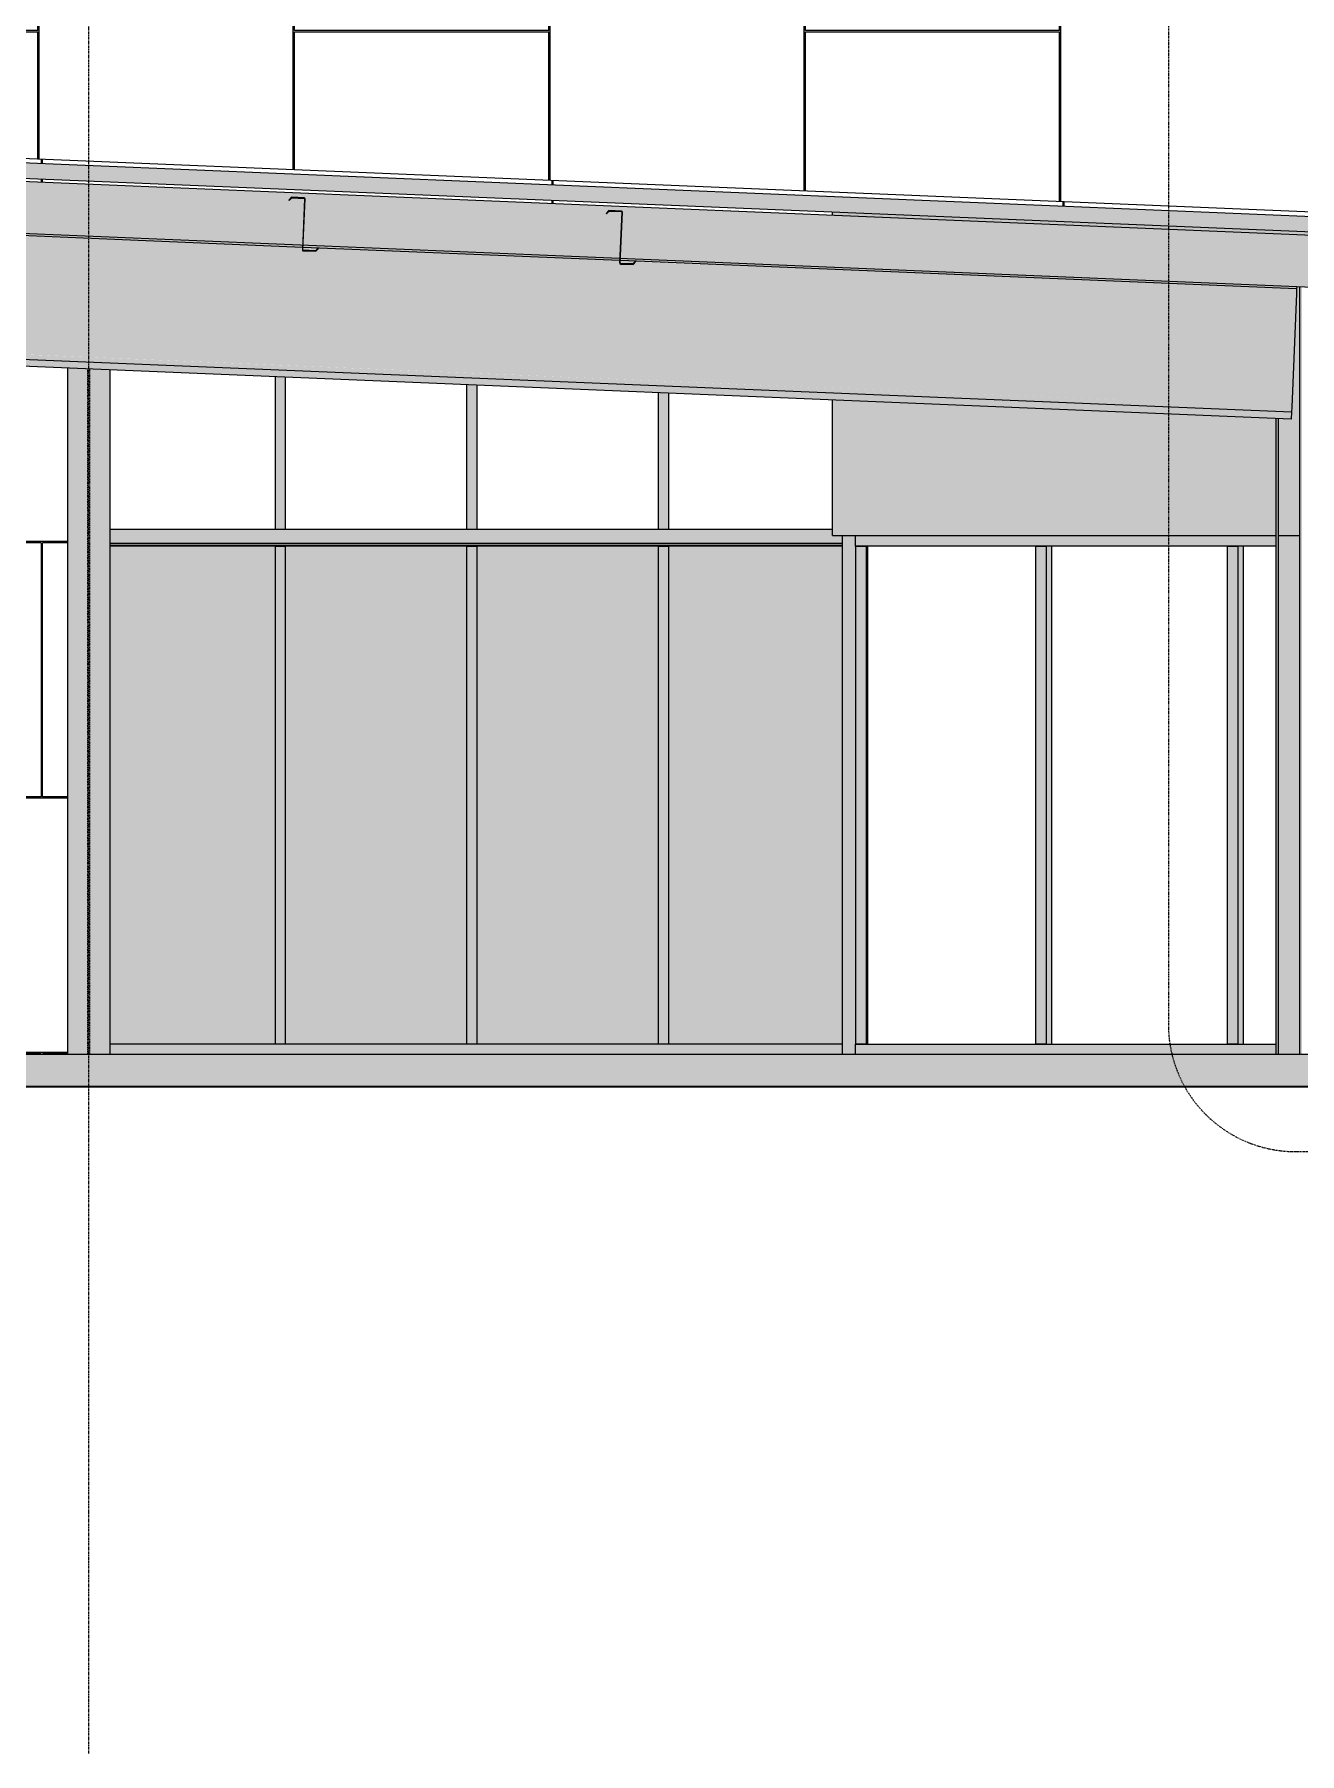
# Model space of a CAD drawing. Header units: inches. Extents: x -54880 to -186, y -132 to 853.
# Drawn here: x -9943.5 to -9704.5, y -132 to 192.7 of the extents above; entities that cross this region are included whole.
import ezdxf

# ---------------------------------------------------------------- set-up
doc = ezdxf.new("R2010")
doc.units = ezdxf.units.IN
doc.header["$MEASUREMENT"] = 0
for name, pattern in [('Dash Dot 3_16_', [0.3125, 0.1875, -0.0625, 0, -0.0625]), ('Grid Line 1_2_', [0.875, 0.5, -0.125, 0.125, -0.125]), ('Hidden 1_8_', [0.1875, 0.125, -0.0625])]:
    doc.linetypes.add(name, pattern=pattern)
for name, color, linetype, lineweight in [('A-ANNO-SYMB', 150, 'Continuous', 9), ('A-CLNG', 13, 'Continuous', 9), ('A-GLAZ-CURT', 52, 'Continuous', 9), ('A-GLAZ-CWMG', 51, 'Continuous', 9), ('A-ROOF', 132, 'Continuous', 9), ('A-WALL-PATT', 111, 'Continuous', 9), ('C-BLDG-PADS', 91, 'Continuous', 9), ('C-TOPO', 7, 'Continuous', 9), ('I-WALL', 2, 'Continuous', 9), ('L-SITE-WALL', 31, 'Continuous', 9), ('S-BEAM', 12, 'Continuous', 9), ('S-COLS', 52, 'Continuous', 9), ('S-GRID', 1, 'Continuous', 9)]:
    doc.layers.add(name, color=color, linetype=linetype, lineweight=lineweight)

# ---------------------------------------------------------------- blocks, each defined once
blk = doc.blocks.new('W-Wide Flange - 8_ WIDE-1059051-Section 6')
at = {"layer": 'S-BEAM'}
h = blk.add_hatch(color=256, dxfattribs=at)
h.paths.add_polyline_path([(-22085.7, 144.61), (-22085.68, 145.06), (-22213.44, 150.39), (-22213.46, 149.94), (-22113.12, 145.76)], flags=0)
h.paths.add_polyline_path([(-22213.57, 149.94), (-22213.59, 150.39), (-22273.39, 152.88), (-22273.41, 152.43), (-22213.59, 149.94)], flags=0)
h.paths.add_polyline_path([(-22273.52, 152.44), (-22273.54, 152.89), (-22333.34, 155.38), (-22333.36, 154.93), (-22273.54, 152.44)], flags=0)
h.paths.add_polyline_path([(-22333.47, 154.94), (-22333.49, 155.39), (-22778.89, 173.95), (-22778.89, 173.5), (-22333.49, 154.94)], flags=0)
for points in [[(-22085.73, 143.72), (-22085.7, 144.61), (-22210.54, 149.75), (-22211.09, 149.2), (-22213.41, 149.31), (-22213.41, 149.4), (-22211.02, 149.39), (-22210.74, 149.82), (-22213.46, 149.91), (-22213.48, 149.48), (-22213.59, 149.53), (-22213.59, 149.94), (-22270.49, 152.25), (-22271.04, 151.7), (-22273.36, 151.83), (-22273.36, 151.9), (-22270.97, 151.89), (-22270.69, 152.32), (-22273.41, 152.4), (-22273.43, 151.98), (-22273.54, 152.04), (-22273.54, 152.44), (-22330.44, 154.75), (-22330.99, 154.19), (-22333.31, 154.35), (-22333.31, 154.4), (-22330.91, 154.39), (-22330.63, 154.82), (-22333.36, 154.84), (-22333.38, 154.48), (-22333.48, 154.56), (-22333.49, 154.94), (-22778.89, 173.46), (-22778.89, 172.61), (-22091.26, 143.95)], [(-22086.63, 122.24), (-22085.73, 143.72), (-22778.89, 172.61), (-22778.89, 151.09), (-22681.43, 147.03), (-22680.62, 147.23), (-22678.69, 147.23), (-22676.82, 146.83), (-22662.5, 146.24), (-22661.49, 146.77), (-22659.62, 147.23), (-22657.43, 147.16), (-22655.75, 146.73), (-22654.11, 145.89), (-22086.64, 122.24)]]:
    blk.add_hatch(color=256, dxfattribs=at).paths.add_polyline_path(points, flags=0)
h = blk.add_hatch(color=256, dxfattribs=at)
h.paths.add_polyline_path([(-22086.67, 121.35), (-22086.67, 122.24), (-22654.08, 145.84), (-22653.08, 144.95), (-22113.12, 122.46)], flags=0)
h.paths.add_polyline_path([(-22663.73, 145.4), (-22662.91, 146.02), (-22662.5, 146.24), (-22676.82, 146.77), (-22675.05, 145.87), (-22664.07, 145.41)], flags=0)
h.paths.add_polyline_path([(-22683.53, 146.22), (-22682.23, 146.83), (-22681.43, 147.03), (-22778.89, 151.08), (-22778.89, 150.2), (-22701.51, 147), (-22700.59, 147.23), (-22698.67, 147.23), (-22696.56, 146.77), (-22684.53, 146.26)], flags=0)
h = blk.add_hatch(color=256, dxfattribs=at)
h.paths.add_polyline_path([(-22086.72, 119.99), (-22086.67, 121.35), (-22653.08, 144.95), (-22652.67, 144.59), (-22651.94, 143.55), (-22113.12, 121.09)], flags=0)
h.paths.add_polyline_path([(-22664.99, 144.09), (-22664.64, 144.59), (-22663.73, 145.4), (-22675.11, 145.87), (-22673.57, 144.45), (-22665.74, 144.12)], flags=0)
h.paths.add_polyline_path([(-22685.26, 144.93), (-22684.2, 145.87), (-22683.53, 146.22), (-22696.73, 146.73), (-22695.09, 145.87), (-22694.46, 145.32), (-22685.4, 144.94)], flags=0)
h.paths.add_polyline_path([(-22704.33, 145.73), (-22704.17, 145.87), (-22702.47, 146.77), (-22701.61, 146.98), (-22778.89, 150.2), (-22778.89, 148.84), (-22723.89, 146.54), (-22723.47, 146.77), (-22721.59, 147.23), (-22719.67, 147.23), (-22717.73, 146.73), (-22716.81, 146.25), (-22704.44, 145.73)], flags=0)
for p, q in [((-22273.52, 152.44), (-22333.36, 154.93)), ((-22213.57, 149.94), (-22273.41, 152.43)), ((-22085.7, 144.61), (-22213.46, 149.94)), ((-22653.08, 144.95), (-22086.67, 121.35)), ((-22086.72, 119.99), (-22651.94, 143.55)), ((-22085.73, 143.72), (-22086.63, 122.24)), ((-22085.7, 144.61), (-22085.73, 143.72)), ((-22085.68, 145.06), (-22085.7, 144.61)), ((-22086.67, 121.35), (-22086.72, 119.99)), ((-22086.63, 122.24), (-22086.67, 121.35))]:
    blk.add_line(p, q, dxfattribs=at)
blk = doc.blocks.new('Girt_C - 8_D-1056689-Section 6')
at = {"layer": 'S-BEAM'}
h = blk.add_hatch(color=256, dxfattribs=at)
h.paths.add_polyline_path([(-22173.39, 96.61), (-22171.52, 96.61), (-22171.52, 98), (-22173.39, 98), (-22173.39, 98.98), (-22309.89, 98.98), (-22309.89, 96.61), (-22216.8, 96.61)], flags=0)
h.paths.add_polyline_path([(-24013.88, 96.61), (-23959.39, 96.61), (-23959.39, 96.75), (-24133.58, 96.75), (-24133.58, 96.61)], flags=0)
h.paths.add_polyline_path([(-23370.39, 96.61), (-23090.89, 96.61), (-23090.89, 96.75), (-23370.39, 96.75)], flags=0)
h.paths.add_polyline_path([(-23080.89, 96.61), (-22811.14, 96.61), (-22811.14, 96.75), (-23080.89, 96.75)], flags=0)
h.paths.add_polyline_path([(-22424.27, 96.61), (-22424.27, 98.98), (-22458.52, 98.98), (-22458.52, 96.61)], flags=0)
h = blk.add_hatch(color=256, dxfattribs=at)
h.paths.add_polyline_path([(-22424.27, 98.98), (-22424.27, 99.16), (-22458.52, 99.08), (-22458.52, 98.98)], flags=0)
h.paths.add_polyline_path([(-22309.89, 98.98), (-22173.39, 98.98), (-22173.39, 99.16), (-22309.89, 99.14), (-22309.89, 98.98)], flags=0)
h = blk.add_hatch(color=256, dxfattribs=at)
h.paths.add_polyline_path([(-22171.52, 96.13), (-22171.52, 96.61), (-22309.89, 96.61), (-22309.89, 96.13), (-22216.8, 96.13)], flags=0)
h.paths.add_polyline_path([(-22424.27, 96.13), (-22424.27, 96.61), (-22458.52, 96.61), (-22458.52, 96.13)], flags=0)
h.paths.add_polyline_path([(-24133.58, 96.5), (-23959.39, 96.5), (-23959.39, 96.61), (-24133.58, 96.61)], flags=0)
h.paths.add_polyline_path([(-22832.58, 96.5), (-22811.14, 96.5), (-22811.14, 96.61), (-23080.89, 96.61), (-23080.89, 96.5), (-22838.87, 96.5)], flags=0)
h.paths.add_polyline_path([(-23370.39, 96.5), (-23090.89, 96.5), (-23090.89, 96.61), (-23370.39, 96.61)], flags=0)
for p, q in [((-22173.39, 99.16), (-22309.89, 99.16)), ((-22309.89, 96.61), (-22171.52, 96.61)), ((-22171.52, 96.13), (-22309.89, 96.13))]:
    blk.add_line(p, q, dxfattribs=at)
blk = doc.blocks.new('W-Wide Flange-Column - B3_D-1008830-Section 6')
at = {"layer": 'S-COLS'}
for points in [[(-22089.21, 0), (-22089.21, 120.1), (-22089.64, 120.12), (-22089.64, 0)], [(-22088.69, 0), (-22088.52, 0), (-22088.52, 98), (-22089.21, 98), (-22089.17, 0), (-22088.86, 0)], [(-22085.14, 0), (-22085.14, 98), (-22088.52, 98), (-22088.52, 0)]]:
    blk.add_hatch(color=256, dxfattribs=at).paths.add_polyline_path(points, flags=0)
for p, q in [((-22089.64, 120.12), (-22089.64, 0)), ((-22089.21, 120.1), (-22089.21, 0))]:
    blk.add_line(p, q, dxfattribs=at)
blk = doc.blocks.new('Rectangular Mullion - Rectangular Mullion 1-840708-Section 6')
at = {"layer": 'A-GLAZ-CWMG'}
blk.add_hatch(color=256, dxfattribs=at).paths.add_polyline_path([(-22169.02, 96), (-22134.02, 96), (-22134.02, 98), (-22169.02, 98)], flags=0)
for p, q in [((-22169.02, 96), (-22169.02, 98)), ((-22134.02, 96), (-22169.02, 96))]:
    blk.add_line(p, q, dxfattribs=at)
blk = doc.blocks.new('Rectangular Mullion - Rectangular Mullion 1-769206-Section 6')
at = {"layer": 'A-GLAZ-CWMG'}
blk.add_hatch(color=256, dxfattribs=at).paths.add_polyline_path([(-22089.64, 96), (-22089.64, 98), (-22097.83, 98), (-22097.83, 96), (-22095.84, 96)], flags=0)
blk.add_line((-22089.64, 96), (-22097.83, 96), dxfattribs=at)
blk = doc.blocks.new('Rectangular Mullion - Rectangular Mullion 1-769207-Section 6')
at = {"layer": 'A-GLAZ-CWMG'}
blk.add_hatch(color=256, dxfattribs=at).paths.add_polyline_path([(-22134.02, 96), (-22097.83, 96), (-22097.83, 98), (-22134.02, 98)], flags=0)
blk.add_line((-22097.83, 96), (-22134.02, 96), dxfattribs=at)
blk = doc.blocks.new('Rectangular Mullion - Rectangular Mullion 1-769210-Section 6')
at = {"layer": 'A-GLAZ-CWMG'}
blk.add_hatch(color=256, dxfattribs=at).paths.add_polyline_path([(-22097.83, 0), (-22089.64, 0), (-22089.64, 2), (-22097.83, 2)], flags=0)
blk.add_line((-22097.83, 2), (-22089.64, 2), dxfattribs=at)
blk = doc.blocks.new('Rectangular Mullion - Rectangular Mullion 1-769211-Section 6')
at = {"layer": 'A-GLAZ-CWMG'}
blk.add_hatch(color=256, dxfattribs=at).paths.add_polyline_path([(-22134.02, 0), (-22097.83, 0), (-22097.83, 2), (-22134.02, 2)], flags=0)
blk.add_line((-22134.02, 2), (-22097.83, 2), dxfattribs=at)
blk = doc.blocks.new('Rectangular Mullion - Rectangular Mullion 1-840709-Section 6')
at = {"layer": 'A-GLAZ-CWMG'}
blk.add_hatch(color=256, dxfattribs=at).paths.add_polyline_path([(-22169.02, 0), (-22134.02, 0), (-22134.02, 2), (-22169.02, 2)], flags=0)
for p, q in [((-22169.02, 0), (-22169.02, 2)), ((-22169.02, 2), (-22134.02, 2))]:
    blk.add_line(p, q, dxfattribs=at)
blk = doc.blocks.new('Rectangular Mullion - Rectangular Mullion 1-838588-Section 6')
at = {"layer": 'A-GLAZ-CWMG'}
blk.add_hatch(color=256, dxfattribs=at).paths.add_polyline_path([(-22167.02, 2), (-22167.02, 96), (-22169.02, 96), (-22169.02, 2)], flags=0)
for p, q in [((-22169.02, 96), (-22167.02, 96)), ((-22169.02, 96), (-22169.02, 2)), ((-22167.02, 96), (-22167.02, 2)), ((-22167.02, 2), (-22169.02, 2))]:
    blk.add_line(p, q, dxfattribs=at)
blk = doc.blocks.new('Rectangular Mullion - Rectangular Mullion 1-827464-Section 6')
at = {"layer": 'A-GLAZ-CWMG'}
blk.add_hatch(color=256, dxfattribs=at).paths.add_polyline_path([(-22096.83, 2), (-22096.83, 96), (-22098.83, 96), (-22098.83, 2)], flags=0)
for p, q in [((-22098.83, 96), (-22096.83, 96)), ((-22098.83, 96), (-22098.83, 2)), ((-22096.83, 96), (-22096.83, 2)), ((-22096.83, 2), (-22098.83, 2))]:
    blk.add_line(p, q, dxfattribs=at)
blk = doc.blocks.new('System Panel - Glazed-frosted-1078266-Section 6')
at = {"layer": 'A-GLAZ-CURT'}
blk.add_hatch(color=256, dxfattribs=at).paths.add_polyline_path([(-22278.7, 2), (-22278.7, 96), (-22309.89, 96), (-22309.89, 2)], flags=0)
blk.add_line((-22278.7, 96), (-22309.89, 96), dxfattribs=at)
blk = doc.blocks.new('Rectangular Mullion - Rectangular Mullion 1-785048-Section 6')
at = {"layer": 'A-GLAZ-CWMG'}
blk.add_hatch(color=256, dxfattribs=at).paths.add_polyline_path([(-22309.89, 0), (-22277.7, 0), (-22277.7, 2), (-22309.89, 2)], flags=0)
blk.add_line((-22277.7, 2), (-22309.89, 2), dxfattribs=at)
blk = doc.blocks.new('System Panel - Glazed-frosted-1078294-Section 6')
at = {"layer": 'A-GLAZ-CURT'}
blk.add_hatch(color=256, dxfattribs=at).paths.add_polyline_path([(-22242.52, 2), (-22242.52, 96), (-22276.7, 96), (-22276.7, 2)], flags=0)
blk.add_line((-22242.52, 96), (-22276.7, 96), dxfattribs=at)
blk = doc.blocks.new('Rectangular Mullion - Rectangular Mullion 1-V386-Section 6')
at = {"layer": 'A-GLAZ-CWMG'}
blk.add_hatch(color=256, dxfattribs=at).paths.add_polyline_path([(-22241.52, 0), (-22241.52, 2), (-22277.7, 2), (-22277.7, 0)], flags=0)
blk.add_line((-22241.52, 2), (-22277.7, 2), dxfattribs=at)
blk = doc.blocks.new('Rectangular Mullion - Rectangular Mullion 1-V387-Section 6')
at = {"layer": 'A-GLAZ-CWMG'}
blk.add_hatch(color=256, dxfattribs=at).paths.add_polyline_path([(-22276.7, 2), (-22276.7, 96), (-22278.7, 96), (-22278.7, 2)], flags=0)
for p, q in [((-22278.7, 96), (-22276.7, 96)), ((-22278.7, 96), (-22278.7, 2)), ((-22276.7, 2), (-22276.7, 96)), ((-22276.7, 2), (-22278.7, 2))]:
    blk.add_line(p, q, dxfattribs=at)
blk = doc.blocks.new('Rectangular Mullion - Rectangular Mullion 1-827987-Section 6')
at = {"layer": 'A-GLAZ-CWMG'}
blk.add_hatch(color=256, dxfattribs=at).paths.add_polyline_path([(-22278.7, 99.16), (-22276.7, 99.16), (-22276.7, 127.91), (-22278.7, 127.99), (-22278.7, 119.99)], flags=0)
for p, q in [((-22278.7, 127.99), (-22278.7, 99.16)), ((-22276.7, 99.16), (-22276.7, 127.91))]:
    blk.add_line(p, q, dxfattribs=at)
blk = doc.blocks.new('Rectangular Mullion - Rectangular Mullion 1-769200-Section 6')
at = {"layer": 'A-GLAZ-CWMG'}
blk.add_hatch(color=256, dxfattribs=at).paths.add_polyline_path([(-22241.52, 0), (-22205.33, 0), (-22205.33, 2), (-22241.52, 2)], flags=0)
blk.add_line((-22205.33, 2), (-22241.52, 2), dxfattribs=at)
blk = doc.blocks.new('Rectangular Mullion - Rectangular Mullion 1-827430-Section 6')
at = {"layer": 'A-GLAZ-CWMG'}
blk.add_hatch(color=256, dxfattribs=at).paths.add_polyline_path([(-22240.52, 2), (-22240.52, 96), (-22242.52, 96), (-22242.52, 2)], flags=0)
for p, q in [((-22242.52, 96), (-22240.52, 96)), ((-22242.52, 96), (-22242.52, 2)), ((-22240.52, 2), (-22240.52, 96)), ((-22240.52, 2), (-22242.52, 2))]:
    blk.add_line(p, q, dxfattribs=at)
blk = doc.blocks.new('Rectangular Mullion - Rectangular Mullion 1-827431-Section 6')
at = {"layer": 'A-GLAZ-CWMG'}
blk.add_hatch(color=256, dxfattribs=at).paths.add_polyline_path([(-22242.52, 99.16), (-22240.52, 99.16), (-22240.52, 126.4), (-22242.52, 126.49), (-22242.52, 119.99)], flags=0)
for p, q in [((-22242.52, 126.49), (-22242.52, 99.16)), ((-22240.52, 99.16), (-22240.52, 126.4))]:
    blk.add_line(p, q, dxfattribs=at)
blk = doc.blocks.new('System Panel - Glazed-frosted-V389-Section 6')
at = {"layer": 'A-GLAZ-CURT'}
blk.add_hatch(color=256, dxfattribs=at).paths.add_polyline_path([(-22171.52, 2), (-22171.52, 96), (-22204.33, 96), (-22204.33, 2)], flags=0)
blk.add_line((-22171.52, 96), (-22204.33, 96), dxfattribs=at)
blk = doc.blocks.new('Rectangular Mullion - Rectangular Mullion 1-V390-Section 6')
at = {"layer": 'A-GLAZ-CWMG'}
blk.add_hatch(color=256, dxfattribs=at).paths.add_polyline_path([(-22171.52, 0), (-22171.52, 2), (-22205.33, 2), (-22205.33, 0)], flags=0)
blk.add_line((-22171.52, 2), (-22205.33, 2), dxfattribs=at)
blk = doc.blocks.new('Rectangular Mullion - Rectangular Mullion 1-V391-Section 6')
at = {"layer": 'A-GLAZ-CWMG'}
blk.add_hatch(color=256, dxfattribs=at).paths.add_polyline_path([(-22206.33, 99.16), (-22204.33, 99.16), (-22204.33, 124.89), (-22206.33, 124.98), (-22206.33, 119.99)], flags=0)
for p, q in [((-22206.33, 124.98), (-22206.33, 99.16)), ((-22204.33, 99.16), (-22204.33, 124.89))]:
    blk.add_line(p, q, dxfattribs=at)
blk = doc.blocks.new('Rectangular Mullion - Rectangular Mullion 1-V392-Section 6')
at = {"layer": 'A-GLAZ-CWMG'}
blk.add_hatch(color=256, dxfattribs=at).paths.add_polyline_path([(-22131.95, 2), (-22131.95, 96), (-22133.02, 96), (-22133.02, 2)], flags=0)
blk.add_line((-22131.95, 2), (-22131.95, 96), dxfattribs=at)
blk = doc.blocks.new('W-Wide Flange-Column - B3_A-1054535-Section 6')
at = {"layer": 'S-COLS', "linetype": 'Hidden 1_8_'}
for p, q in [((-22314.05, 0), (-22314.05, 129.47)), ((-22313.73, 129.45), (-22313.73, 0))]:
    blk.add_line(p, q, dxfattribs=at)
blk = doc.blocks.new('Girt_Z - 10_D-1049439-Section 6')
at = {"layer": 'S-BEAM'}
h = blk.add_hatch(color=256, dxfattribs=at)
h.paths.add_polyline_path([(-22330.94, 154.19), (-22330.44, 154.75), (-22330.52, 154.82), (-22330.99, 154.3), (-22333.31, 154.4), (-22333.31, 154.29)], flags=0)
h.paths.add_polyline_path([(-22333.38, 154.48), (-22332.98, 164.1), (-22333.09, 164.1), (-22333.49, 154.49)], flags=0)
h.paths.add_polyline_path([(-22335.95, 163.76), (-22335.48, 164.28), (-22333.16, 164.18), (-22333.16, 164.29), (-22335.52, 164.39), (-22336.03, 163.84)], flags=0)
at = {"layer": 'S-BEAM', "lineweight": 15}
for p, q in [((-22335.52, 164.39), (-22336.03, 163.84)), ((-22336.03, 163.84), (-22335.95, 163.76)), ((-22335.95, 163.76), (-22335.48, 164.28)), ((-22333.16, 164.29), (-22335.52, 164.39)), ((-22335.48, 164.28), (-22333.16, 164.18)), ((-22333.09, 164.1), (-22333.49, 154.49)), ((-22333.38, 154.48), (-22332.98, 164.1)), ((-22330.99, 154.3), (-22333.31, 154.4)), ((-22333.31, 154.29), (-22330.94, 154.19)), ((-22330.52, 154.82), (-22330.99, 154.3)), ((-22330.94, 154.19), (-22330.44, 154.75)), ((-22330.44, 154.75), (-22330.52, 154.82))]:
    blk.add_line(p, q, dxfattribs=at)
for centre, radius, start, end in [((-22333.16, 164.11), 0.187, 357.6141, 87.6141), ((-22333.16, 164.11), 0.0782, 357.6141, 85.4913), ((-22333.3, 154.48), 0.188, 177.6141, 267.6141), ((-22333.3, 154.48), 0.0782, 177.6141, 264.5717)]:
    blk.add_arc(centre, radius, start, end, dxfattribs=at)

msp = doc.modelspace()

# ---------------------------------------------------------------- hatches: boundary and pattern name
at = {"layer": 'A-CLNG'}
msp.add_hatch(color=256, dxfattribs=at).paths.add_polyline_path([(-9679.50761, 143.99848), (-9679.50761, 153.75694), (-10401.89238, 183.85631), (-10401.89238, 174.09785), (-9680.65269, 144.04619)], flags=0)
at = {"layer": 'A-ROOF'}
msp.add_hatch(color=256, dxfattribs=at).paths.add_polyline_path([(-9615.50761, 151.75), (-9615.50761, 154.62749), (-10404.01738, 187.48207), (-10404.01738, 184.60457), (-9628.81382, 152.30443)], flags=0)
at = {"layer": 'A-WALL-PATT'}
h = msp.add_hatch(dxfattribs=at)
h.set_pattern_fill('FP_25', color=256, style=0, pattern_type=2)
h.set_pattern_definition([(90, (-34984.15, 675.75), (-193, -193), [48, -145]), (180, (-34984.15, 675.75), (-2e-14, -193), [96.25, -96.75]), (270, (-35080.4, 723.75), (-193, -193), [48, -145]), (180, (-34984.15, 723.75), (-2e-14, -193), [96.25, -96.75]), (270, (-35080.65, 723.75), (-193, -193), [48, -145]), (180, (-35080.65, 723.75), (-2e-14, -193), [96.25, -96.75]), (90, (-35176.9, 675.75), (-193, -193), [48, -145]), (180, (-35080.65, 675.75), (-2e-14, -193), [96.25, -96.75]), (90, (-35032.15, 724), (-193, -193), [48, -145]), (180, (-34983.9, 724), (-2e-14, -193), [48.25, -144.75]), (180, (-34983.9, 772), (-2e-14, -193), [48.25, -144.75]), (90, (-35128.65, 724), (-193, -193), [48, -145]), (180, (-35032.4, 724), (-2e-14, -193), [96.25, -96.75]), (270, (-35032.4, 772), (-193, -193), [48, -145]), (180, (-35032.4, 772), (-2e-14, -193), [96.25, -96.75]), (180, (-35128.9, 724), (-2e-14, -193), [48, -145]), (270, (-35128.9, 772), (-193, -193), [48, -145]), (180, (-35128.9, 772), (-2e-14, -193), [48, -145]), (90, (-34984.15, 772.25), (-193, -193), [48, -145]), (180, (-34984.15, 772.25), (-2e-14, -193), [96.25, -96.75]), (270, (-35080.4, 820.25), (-193, -193), [48, -145]), (180, (-34984.15, 820.25), (-2e-14, -193), [96.25, -96.75]), (270, (-35080.65, 820.25), (-193, -193), [48, -145]), (180, (-35080.65, 820.25), (-2e-14, -193), [96.25, -96.75]), (270, (-35176.9, 820.25), (-193, -193), [48, -145]), (180, (-35080.65, 772.25), (-2e-14, -193), [96.25, -96.75]), (90, (-35032.15, 820.5), (-193, -193), [48, -145]), (180, (-34983.9, 820.5), (-2e-14, -193), [48.25, -144.75]), (180, (-34983.9, 868.5), (-2e-14, -193), [48.25, -144.75]), (90, (-35128.65, 820.5), (-193, -193), [48, -145]), (180, (-35032.4, 820.5), (-2e-14, -193), [96.25, -96.75]), (270, (-35032.4, 868.5), (-193, -193), [48, -145]), (180, (-35032.4, 868.5), (-2e-14, -193), [96.25, -96.75]), (180, (-35128.9, 820.5), (-2e-14, -193), [48, -145]), (270, (-35128.9, 868.5), (-193, -193), [48, -145]), (180, (-35128.9, 868.5), (-2e-14, -193), [48, -145])])
h.paths.add_polyline_path([(-10112.64332, 0), (-10077.88261, 0), (-10077.88261, 131.2859), (-10170.63261, 131.2859), (-10170.63261, 0)], flags=0)
h.paths.add_polyline_path([(-10389.11732, 0), (-10178.63261, 0), (-10178.63261, 131.2859), (-10268.8764, 131.2859), (-10271.10976, 128.93105), (-10274.0452, 126.27051), (-10278.11229, 123.29451), (-10282.23587, 120.8693), (-10286.97138, 118.72677), (-10289.69473, 117.70581), (-10291.49024, 116.70572), (-10296.22205, 114.61642), (-10301.12646, 112.97263), (-10306.94446, 111.67917), (-10311.86208, 111.04705), (-10316.45158, 110.83487), (-10397.50761, 110.83487), (-10397.50761, 93), (-10393.65214, 93), (-10393.65214, 0)], flags=0)
h.paths.add_polyline_path([(-9974.40632, 0), (-9937.25761, 0), (-9937.25761, 129.62675), (-10017.61238, 132.93374), (-10019.00884, 132.06597), (-10020.66495, 131.48647), (-10023.19075, 131.2859), (-10043.63261, 131.2859), (-10043.63261, 0)], flags=0)
h.paths.add_polyline_path([(-10425.63542, 2), (-10421.50761, 2), (-10421.50761, 94.5), (-10430.50761, 94.5), (-10430.50761, 2)], flags=0)
h.paths.add_polyline_path([(-10423.67657, 96.5), (-10421.50761, 96.5), (-10421.50761, 96.75), (-10430.50761, 96.75), (-10430.50761, 96.5)], flags=0)
h.paths.add_polyline_path([(-9689.75761, 154.18402), (-9689.75761, 154.84375), (-9695.00761, 155.0625), (-9695.00761, 154.40277)], flags=0)
h.paths.add_polyline_path([(-9681.00761, 157.35666), (-9681.00761, 158.24389), (-10276.42432, 183.07714), (-10298.29921, 183.07714), (-9681.04762, 157.35833)], flags=0)
h.paths.add_polyline_path([(-9792.75761, 158.47569), (-9792.75761, 159.13542), (-10317.25761, 180.98958), (-10317.25761, 180.32986), (-9809.34938, 159.16702)], flags=0)
h.paths.add_polyline_path([(-10321.25761, 180.49652), (-10321.25761, 181.15625), (-10398.25761, 184.36458), (-10398.25761, 183.70486), (-10328.63863, 180.80407)], flags=0)
h.paths.add_polyline_path([(-10365.07011, 185.85927), (-10365.07011, 241.25), (-10398.25761, 241.25), (-10398.25761, 187.24208), (-10389.11732, 186.86123)], flags=0)
h = msp.add_hatch(dxfattribs=at)
h.set_pattern_fill('FP_29', color=256, style=0, pattern_type=2)
h.set_pattern_definition([(0, (-34453.77, 145), (-193, 193), [48, -145]), (90, (-34453.77, 145), (-193, 1e-14), [96.25, -96.75]), (180, (-34405.77, 241.25), (-193, 193), [48, -145]), (90, (-34405.77, 145), (-193, 1e-14), [96.25, -96.75]), (180, (-34405.77, 241.5), (-193, 193), [48, -145]), (90, (-34405.77, 241.5), (-193, 1e-14), [96.25, -96.75]), (0, (-34453.77, 337.75), (-193, 193), [48, -145]), (90, (-34453.77, 241.5), (-193, 1e-14), [96.25, -96.75]), (0, (-34405.52, 193), (-193, 193), [48, -145]), (90, (-34405.52, 144.75), (-193, 1e-14), [48.25, -144.75]), (90, (-34357.52, 144.75), (-193, 1e-14), [48.25, -144.75]), (0, (-34405.52, 289.5), (-193, 193), [48, -145]), (90, (-34405.52, 193.25), (-193, 1e-14), [96.25, -96.75]), (180, (-34357.52, 193.25), (-193, 193), [48, -145]), (90, (-34357.52, 193.25), (-193, 1e-14), [96.25, -96.75]), (90, (-34405.52, 289.75), (-193, 1e-14), [48, -145]), (180, (-34357.52, 289.75), (-193, 193), [48, -145]), (90, (-34357.52, 289.75), (-193, 1e-14), [48, -145]), (0, (-34357.27, 145), (-193, 193), [48, -145]), (90, (-34357.27, 145), (-193, 1e-14), [96.25, -96.75]), (180, (-34309.27, 241.25), (-193, 193), [48, -145]), (90, (-34309.27, 145), (-193, 1e-14), [96.25, -96.75]), (180, (-34309.27, 241.5), (-193, 193), [48, -145]), (90, (-34309.27, 241.5), (-193, 1e-14), [96.25, -96.75]), (180, (-34309.27, 337.75), (-193, 193), [48, -145]), (90, (-34357.27, 241.5), (-193, 1e-14), [96.25, -96.75]), (0, (-34309.02, 193), (-193, 193), [48, -145]), (90, (-34309.02, 144.75), (-193, 1e-14), [48.25, -144.75]), (90, (-34261.02, 144.75), (-193, 1e-14), [48.25, -144.75]), (0, (-34309.02, 289.5), (-193, 193), [48, -145]), (90, (-34309.02, 193.25), (-193, 1e-14), [96.25, -96.75]), (180, (-34261.02, 193.25), (-193, 193), [48, -145]), (90, (-34261.02, 193.25), (-193, 1e-14), [96.25, -96.75]), (90, (-34309.02, 289.75), (-193, 1e-14), [48, -145]), (180, (-34261.02, 289.75), (-193, 193), [48, -145]), (90, (-34261.02, 289.75), (-193, 1e-14), [48, -145])])
h.paths.add_polyline_path([(-9681.00761, 158.24389), (-9681.00761, 241.25), (-10319.13261, 241.25), (-10319.13261, 184.85839), (-9697.93232, 158.94977)], flags=0)
at = {"layer": 'C-BLDG-PADS'}
h = msp.add_hatch(dxfattribs=at)
h.set_pattern_fill('FP_23', color=256, style=0, pattern_type=2)
h.set_pattern_definition([(50, (-38416.29, 98.42), (55.0854, -4.81984), [5.76, -63.36]), (355, (-38416.29, 98.42), (-10.65569, 57.76853), [4.608, -50.688]), (100.451, (-38411.7, 98.02), (44.42947, 52.94866), [4.895, -53.848]), (46.184, (-38416.29, 113.78), (81.96444, -12.71212), [8.64, -95.04]), (96.636, (-38409.46, 112.72), (71.7815, 74.81238), [7.343, -80.772]), (351.184, (-38416.29, 113.78), (71.78195, 74.81243), [6.912, -76.032]), (21, (-38408.61, 109.94), (45.84207, -30.92146), [5.76, -63.36]), (326, (-38408.61, 109.94), (18.68706, 55.69148), [4.608, -50.688]), (71.451, (-38404.79, 107.363), (64.52891, 24.77011), [4.895, -53.848]), (37.5, (-38416.292, 98.42), (0.933895, 25.566816), [2.534, -47.539, 2.534, -48.922, -50.88]), (37.5, (-38416.292, 98.42), (0.933895, 25.566816), [-101.53, 2.534, -48.346]), (7.5, (-38416.292, 98.42), (20.20404, 30.291303), [2.534, -26.803, 2.534, -46.387, -19.392]), (7.5, (-38416.292, 98.42), (20.20404, 30.291303), [-78.259, 2.534, -16.858]), (327.5, (-38433.42, 98.42), (40.997785, -1.732403), [2.534, -16.666, 2.534, -57.37, -79.488]), (327.5, (-38433.42, 98.42), (40.997785, -1.732403), [-79.104, 2.534, -76.954]), (317.5, (-38441.1, 98.42), (44.788883, 7.68784), [2.534, -22.426, 2.534, -37.248, -56.448]), (317.5, (-38441.1, 98.42), (44.788883, 7.68784), [-64.742, 2.534, -53.914])])
h.paths.add_polyline_path([(-11218.53932, -6), (-9678.00761, -6), (-9678.00761, 0), (-13903.75761, 0), (-13903.75761, -6), (-11356.77632, -6)], flags=0)
at = {"layer": 'I-WALL'}
h = msp.add_hatch(color=256, dxfattribs=at)
h.paths.add_polyline_path([(-9788.00761, 98), (-9788.00761, 123.408), (-9792.75761, 123.60592), (-9792.75761, 98)], flags=0)
h.paths.add_polyline_path([(-9788.00761, 158.27777), (-9788.00761, 158.9375), (-9792.75761, 159.13542), (-9792.75761, 158.47569)], flags=0)
h = msp.add_hatch(color=256, dxfattribs=at)
h.paths.add_polyline_path([(-9704.50761, 98), (-9704.50761, 145.04015), (-9705.04508, 145.06254), (-9706.08957, 119.99475), (-9708.57402, 120.09827), (-9708.57402, 98)], flags=0)
h.paths.add_polyline_path([(-9767.05082, 98), (-9709.00761, 98), (-9709.00761, 120.11633), (-9788.00761, 123.408), (-9788.00761, 98)], flags=0)
h.paths.add_polyline_path([(-9695.00761, 154.40277), (-9695.00761, 155.0625), (-9788.00761, 158.9375), (-9788.00761, 158.27777), (-9697.93232, 154.52464)], flags=0)
h = msp.add_hatch(color=256, dxfattribs=at)
h.paths.add_polyline_path([(-9790.88261, 0), (-9788.38261, 0), (-9788.38261, 98), (-9790.88261, 98), (-9790.88261, 2)], flags=0)
h.paths.add_polyline_path([(-9786.38261, 2), (-9786.13261, 2), (-9786.13261, 96), (-9786.38261, 96), (-9786.38261, 95.17026)], flags=0)
at = {"layer": 'S-COLS'}
for points in [[(-9704.07402, 0), (-9704.07402, 145.02208), (-9704.50761, 145.04015), (-9704.50761, 0)], [(-9929.25761, 0), (-9929.25761, 129.29342), (-9937.25761, 129.62675), (-9937.25761, 0)]]:
    msp.add_hatch(color=256, dxfattribs=at).paths.add_polyline_path(points, flags=0)

# ---------------------------------------------------------------- linework, layer by layer
at = {"layer": 'A-ANNO-SYMB', "linetype": 'Dash Dot 3_16_'}
for p, q in [((-9729.30607, 237.51998), (-9729.30607, 5.68707)), ((-9705.30607, -18.31293), (-9595.48204, -18.31293))]:
    msp.add_line(p, q, dxfattribs=at)
msp.add_arc((-9705.30607, 5.68707), 24, 180, 270, dxfattribs=at)
at = {"layer": 'A-CLNG', "lineweight": 25}
for p, q in [((-9679.50761, 153.75694), (-10401.89238, 183.85631)), ((-10401.89238, 174.09785), (-9679.50761, 143.99848))]:
    msp.add_line(p, q, dxfattribs=at)
at = {"layer": 'A-ROOF', "lineweight": 25}
for p, q in [((-9615.50761, 154.62749), (-10404.01738, 187.48207)), ((-10404.01738, 184.60457), (-9615.50761, 151.75))]:
    msp.add_line(p, q, dxfattribs=at)
at = {"layer": 'C-BLDG-PADS'}
for p, q in [((-9678.00761, 0), (-13903.75761, 0)), ((-13903.75761, -6), (-9678.00761, -6))]:
    msp.add_line(p, q, dxfattribs=at)
at = {"layer": 'C-TOPO', "lineweight": 35}
msp.add_line((-9997.41378, -6.00628), (-9678.00761, -6.00628), dxfattribs=at)
at = {"layer": 'C-TOPO'}
msp.add_line((-9997.41329, -6.00628), (-9678.00704, -6.00628), dxfattribs=at)
at = {"layer": 'I-WALL'}
for p, q in [((-9792.75761, 158.47569), (-9792.75761, 159.13542)), ((-9792.75761, 98), (-9792.75761, 123.60592)), ((-9792.75761, 98), (-9709.00761, 98)), ((-9790.88261, 0), (-9790.88261, 98)), ((-9708.57402, 98), (-9704.50761, 98)), ((-9786.13261, 96), (-9786.13261, 2))]:
    msp.add_line(p, q, dxfattribs=at)
at = {"layer": 'L-SITE-WALL'}
msp.add_line((-10319.13261, 184.85839), (-9681.00761, 158.24389), dxfattribs=at)
at = {"layer": 'S-COLS'}
for p, q in [((-9704.50761, 145.04015), (-9704.50761, 0)), ((-9937.25761, 129.62675), (-9937.25761, 0)), ((-9929.25761, 129.29342), (-9929.25761, 0))]:
    msp.add_line(p, q, dxfattribs=at)
at = {"layer": 'S-GRID', "linetype": 'Grid Line 1_2_'}
msp.add_line((-9933.25761, -132), (-9933.25761, 573.76478), dxfattribs=at)

# ---------------------------------------------------------------- block references
at = {"layer": 'A-GLAZ-CURT'}
for name, p in [('System Panel - Glazed-frosted-1078266-Section 6', (12380.63261, 0)), ('System Panel - Glazed-frosted-1078294-Section 6', (12380.63261, 0)), ('System Panel - Glazed-frosted-1078294-Section 6', (12416.82011, 0)), ('System Panel - Glazed-frosted-V389-Section 6', (12380.63261, 0))]:
    msp.add_blockref(name, p, dxfattribs=at)
at = {"layer": 'A-GLAZ-CWMG'}
for name, p in [('Rectangular Mullion - Rectangular Mullion 1-827987-Section 6', (12380.63261, 0)), ('Rectangular Mullion - Rectangular Mullion 1-827431-Section 6', (12380.63261, 0)), ('Rectangular Mullion - Rectangular Mullion 1-V391-Section 6', (12380.63261, 0)), ('Rectangular Mullion - Rectangular Mullion 1-840708-Section 6', (12380.63261, 0)), ('Rectangular Mullion - Rectangular Mullion 1-769207-Section 6', (12380.63261, 0)), ('Rectangular Mullion - Rectangular Mullion 1-769206-Section 6', (12380.63261, 0)), ('Rectangular Mullion - Rectangular Mullion 1-V387-Section 6', (12380.63261, 0)), ('Rectangular Mullion - Rectangular Mullion 1-827430-Section 6', (12380.63261, 0)), ('Rectangular Mullion - Rectangular Mullion 1-827430-Section 6', (12416.82011, 0)), ('Rectangular Mullion - Rectangular Mullion 1-838588-Section 6', (12380.63261, 0)), ('Rectangular Mullion - Rectangular Mullion 1-827464-Section 6', (12344.44511, 0)), ('Rectangular Mullion - Rectangular Mullion 1-V392-Section 6', (12380.63261, 0)), ('Rectangular Mullion - Rectangular Mullion 1-827464-Section 6', (12380.63261, 0)), ('Rectangular Mullion - Rectangular Mullion 1-V392-Section 6', (12416.82011, 0)), ('Rectangular Mullion - Rectangular Mullion 1-785048-Section 6', (12380.63261, 0)), ('Rectangular Mullion - Rectangular Mullion 1-V386-Section 6', (12380.63261, 0)), ('Rectangular Mullion - Rectangular Mullion 1-769200-Section 6', (12380.63261, 0)), ('Rectangular Mullion - Rectangular Mullion 1-V390-Section 6', (12380.63261, 0)), ('Rectangular Mullion - Rectangular Mullion 1-840709-Section 6', (12380.63261, 0)), ('Rectangular Mullion - Rectangular Mullion 1-769211-Section 6', (12380.63261, 0)), ('Rectangular Mullion - Rectangular Mullion 1-769210-Section 6', (12380.63261, 0))]:
    msp.add_blockref(name, p, dxfattribs=at)
at = {"layer": 'S-BEAM'}
for name, p in [('W-Wide Flange - 8_ WIDE-1059051-Section 6', (12380.63261, 0)), ('Girt_Z - 10_D-1049439-Section 6', (12440.5806, -2.49783)), ('Girt_Z - 10_D-1049439-Section 6', (12500.52858, -4.99567)), ('Girt_C - 8_D-1056689-Section 6', (12380.63261, 0))]:
    msp.add_blockref(name, p, dxfattribs=at)
at = {"layer": 'S-COLS', "linetype": 'Hidden 1_8_'}
msp.add_blockref('W-Wide Flange-Column - B3_A-1054535-Section 6', (12380.63261, 0), dxfattribs=at)
at = {"layer": 'S-COLS'}
msp.add_blockref('W-Wide Flange-Column - B3_D-1008830-Section 6', (12380.63261, 0), dxfattribs=at)

doc.saveas('drawing.dxf')
